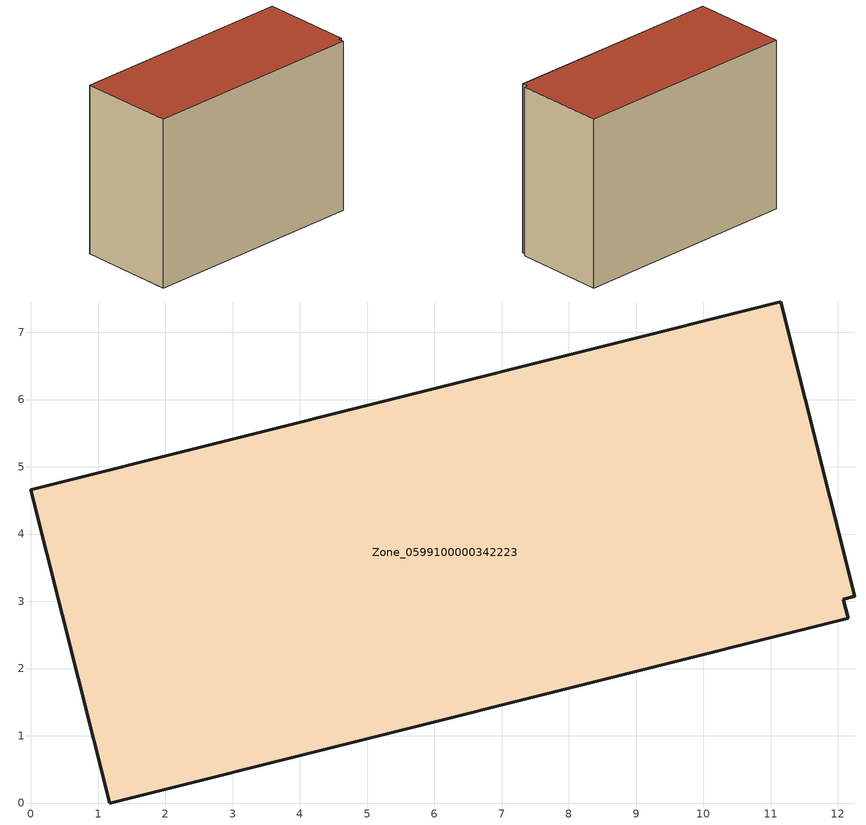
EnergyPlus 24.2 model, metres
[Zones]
Zone_0599100000342223
 floor ground (C_G): 12.25,3.07 12.08,3.03 12.15,2.75 1.17,0 0,4.66 11.15,7.45 z0
 wall outside (C_F): 12.25,3.07 11.15,7.45 0,4.66 1.17,0 12.15,2.75 12.08,3.03 12.25,3.07 z0:8.57
 roof outside (C_R): 12.08,3.03 12.25,3.07 11.15,7.45 0,4.66 1.17,0 12.15,2.75 z8.57
[BUILDING]
Pand.0599100000342223: North Axis=0; Terrain=City; Loads Convergence Tolerance Value=0.04; Temperature Convergence Tolerance Value=0.4; Solar Distribution=FullExterior; Maximum Number of Warmup Days=25; Minimum Number of Warmup Days=1
[Site:Location]
Rotterdam.The.Hague.AP_ZH_NLD Design_Conditions: Latitude=51.96; Longitude=4.45; Time Zone=1; Elevation=-4.5
[SITE:GROUNDTEMPERATURE:BUILDINGSURFACE]
18, 18, 18, 18, 18, 18, 18, 18, 18, 18, 18, 18
[MATERIAL] Thermal Absorptance=0.9; Solar Absorptance=0.7; Visible Absorptance=0.7
Name | Roughness | Thickness | Conductivity | Density | Specific Heat
G.TI.1992-2005 | MediumSmooth | 0.15 | 0.06 | 540 | 1210
F.TI.1992-2005 | Rough | 0.3 | 0.12 | 1920 | 840
R.TI.1992-2005 | MediumRough | 0.2 | 0.08 | 1500 | 1000
[CONSTRUCTION]
C_G: G.TI.1992-2005
C_F: F.TI.1992-2005
C_R: R.TI.1992-2005
[ZONE]
Zone_0599100000342223: Type=1; Multiplier=1; Ceiling Height=Autocalculate; Volume=Autocalculate; Floor Area=autocalculate; Part of Total Floor Area=Yes
[ZONEINFILTRATION:DESIGNFLOWRATE]
Infil_Zone_0599100000342223: Zone or ZoneList or Space or SpaceList=Zone_0599100000342223; Schedule=AlwaysOn; Design Flow Rate Calculation Method=Flow/Area; Flow Rate per Floor Area=0.0015; Constant Term Coefficient=1; Temperature Term Coefficient=0; Velocity Term Coefficient=0; Velocity Squared Term Coefficient=0
[HVACTEMPLATE:ZONE:IDEALLOADSAIRSYSTEM]
Zone_0599100000342223: Maximum Heating Supply Air Temperature=50; Minimum Cooling Supply Air Temperature=13; Maximum Heating Supply Air Humidity Ratio=0.0156; Minimum Cooling Supply Air Humidity Ratio=0.0077; Heating Limit=NoLimit; Cooling Limit=NoLimit; Dehumidification Control Type=ConstantSensibleHeatRatio; Cooling Sensible Heat Ratio=0.7; Dehumidification Setpoint=60; Humidification Control Type=None; Humidification Setpoint=30; Outdoor Air Method=None; Outdoor Air Flow Rate per Person=0.00944; Outdoor Air Flow Rate per Zone Floor Area=0; Outdoor Air Flow Rate per Zone=0; Demand Controlled Ventilation Type=None; Outdoor Air Economizer Type=NoEconomizer; Heat Recovery Type=None; Sensible Heat Recovery Effectiveness=0.7; Latent Heat Recovery Effectiveness=0.65
[ZONECONTROL:THERMOSTAT]
ThermostatControl_Zone_0599100000342223: Zone or ZoneList=Zone_0599100000342223; Control Type Schedule=DualSetpointControlType; Control 1=Thermostat_Zone_0599100000342223; Temperature Difference Between Cutout And Setpoint=0
[THERMOSTATSETPOINT:DUALSETPOINT]
Thermostat_Zone_0599100000342223: Heating Setpoint Temperature Schedule=HeatingSetpoint_Zone_0599100000342223; Cooling Setpoint Temperature Schedule=CoolingSetpoint_Zone_0599100000342223
[SCHEDULE:COMPACT]
HeatingSetpoint_Zone_0599100000342223: Through: 12/31, For: AllDays, Until: 24:00, 21
CoolingSetpoint_Zone_0599100000342223: Through: 12/31, For: AllDays, Until: 24:00, 24
DualSetpointControlType: Through: 12/31, For: AllDays, Until: 24:00, 4
AlwaysOn: Through: 12/31, For: AllDays, Until: 24:00, 1
